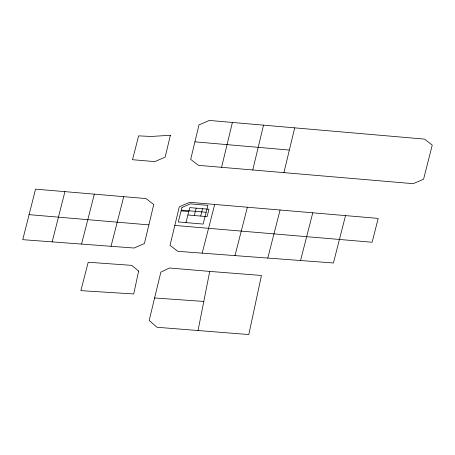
<?xml version="1.0" encoding="UTF-8"?>
<svg xmlns="http://www.w3.org/2000/svg" width="455" height="455" viewBox="0 0 455 455"><rect width="100%" height="100%" fill="white"/><g stroke="black" fill="none" stroke-linecap="round" stroke-linejoin="round"><path stroke-width="0.68" d="M198.033 330.58L209.727 271.407L261.443 275.468L248.811 334.55L157.038 327.276L149.177 320.485L160.831 272.181L169.328 267.995L209.727 271.407M283.926 172.644L294.692 127.855L424.555 139.116L432.25 145.117L423.571 179.225L413.191 183.678L198.448 165.341L190.696 159.369L198.994 124.915L209.357 120.45L294.692 127.855M252.752 169.982L263.536 125.148M221.596 167.315L232.397 122.446M148.887 224.884L153.75 204.545L146.004 198.573L64.923 191.64L35.564 189.143L22.75 239.666L134.123 248.032L144.411 243.505L148.887 224.884L28.961 214.641M52.171 241.878L64.923 191.64M81.57 244.085L94.327 194.166M234.99 255.608L247.383 207.224M267.79 258.065L280.07 210.022M123.743 196.674L111.026 246.303M185.953 222.603L189.798 207.611L208.97 209.249L207.076 216.625L187.904 214.987M194.296 215.533L196.185 208.157M200.683 216.079L202.577 208.703M202.191 253.151L214.692 204.426M300.556 260.522L312.761 212.815M345.527 215.613L333.413 262.99L177.871 251.325L170.033 245.381L179.315 206.769L189.655 202.299L378.196 218.394L372.116 242.248L174.839 225.435M154.45 297.962L203.942 301.449M181.312 210.142L206.149 212.263M181.118 210.875L188.791 211.535M289.209 150.053L194.916 141.823M138.65 271.078L133.707 293.953L80.871 290.643L88.207 262.234L131.785 265.373L138.65 271.078M170.398 135.266L165.137 157.146L154.791 161.616L132.519 159.705L138.638 135.852L151.134 136.466L170.398 135.266M181.994 207.474L178.28 221.949L203.123 224.07L207.918 205.364L190.344 203.863L181.994 207.474"/></g></svg>
